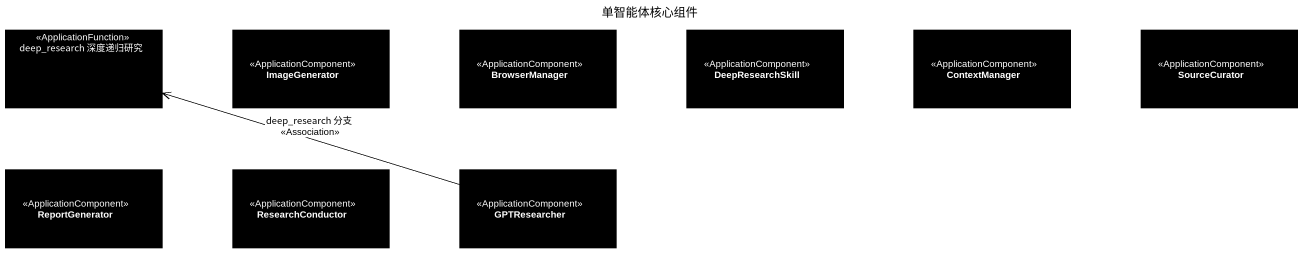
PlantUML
@startuml
title 单智能体核心组件
allowmixing
hide circle
hide empty members
class "deep_research 深度递归研究" as deep_research_深度递归研究 <<ApplicationFunction>> #000000
component ImageGenerator <<ApplicationComponent>> #000000
component BrowserManager <<ApplicationComponent>> #000000
component DeepResearchSkill <<ApplicationComponent>> #000000
component ContextManager <<ApplicationComponent>> #000000
component SourceCurator <<ApplicationComponent>> #000000
component ReportGenerator <<ApplicationComponent>> #000000
component ResearchConductor <<ApplicationComponent>> #000000
component GPTResearcher <<ApplicationComponent>> #000000
GPTResearcher -left-> deep_research_深度递归研究 : deep_research 分支\n<<Association>>
@enduml
